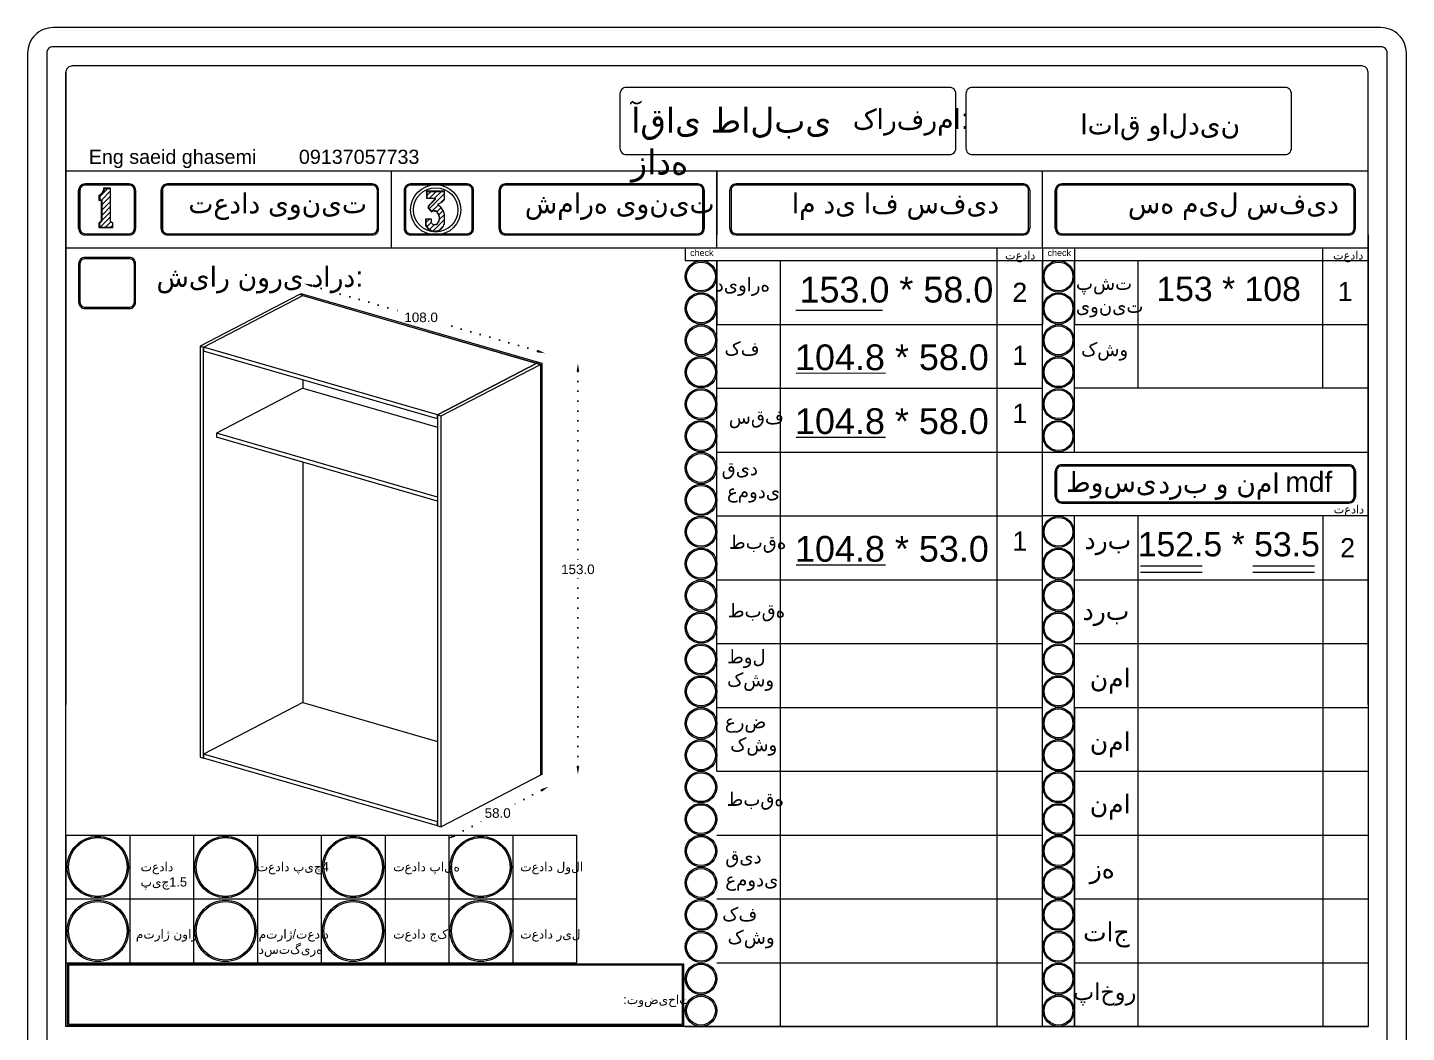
# Model space of a CAD drawing. Header units: centimetres. Extents: x 31 to 5445, y 74 to 2139.
# Drawn here: x 4547.4 to 4979.4, y 415.7 to 730.5 of the extents above; entities that cross this region are included whole.
import ezdxf

# ---------------------------------------------------------------- set-up
doc = ezdxf.new("R2010")
doc.units = ezdxf.units.CM
doc.header["$MEASUREMENT"] = 0
doc.linetypes.add('ACAD_ISO07W100', pattern=[3, 0, -3])
doc.styles.get("Standard").update_dxf_attribs({"font": 'arial.ttf'})
doc.dimstyles.get("Standard").update_dxf_attribs({"dimtxt": 3, "dimasz": 2.5, "dimexe": 0.18, "dimexo": 0.0625, "dimgap": 0.09, "dimtad": 0, "dimtih": 1, "dimtoh": 1, "dimdec": 1, "dimzin": 0, "dimdsep": 46, "dimtxsty": 'Standard', "dimcen": 0.09, "dimse1": 1, "dimse2": 1, "dimadec": 0, "dimazin": 0, "dimtfac": 1, "dimtdec": 1, "dimtofl": 0, "dimtmove": 0, "dimatfit": 3, "dimfxl": 1, "dimtolj": 1, "dimtzin": 0, "dimarcsym": 0})

# ---------------------------------------------------------------- blocks, each defined once
blk = doc.blocks.new('*D142')
at = {"color": 0, "linetype": 'ACAD_ISO07W100', "lineweight": -2, "transparency": 16777216}
for p, q in [((4719.8, 622.77), (4719.8, 562.39)), ((4719.8, 499.05), (4719.8, 559.15))]:
    blk.add_line(p, q, dxfattribs=at)
at = {"color": 0, "transparency": 16777216}
for points in [[(4719.39, 622.77), (4720.22, 622.77), (4719.8, 625.27)], [(4719.39, 499.05), (4720.22, 499.05), (4719.8, 496.55)]]:
    blk.add_solid(points, dxfattribs=at)
at = {"layer": 'Defpoints', "color": 0, "transparency": 16777216}
for p in [(4708.58, 625.27, -2.7), (4708.58, 496.55, -2.7), (4719.8, 496.55)]:
    blk.add_point(p, dxfattribs=at)
at = {"color": 0, "lineweight": 20, "transparency": 16777216, "insert": (4719.8, 560.77), "char_height": 3, "attachment_point": 5}
blk.add_mtext('\\A1;153.0', dxfattribs=at)
blk = doc.blocks.new('*D143')
at = {"color": 0, "linetype": 'ACAD_ISO07W100', "lineweight": -2, "transparency": 16777216}
for p, q in [((4708.37, 491.53), (4697.79, 486.05)), ((4681.15, 477.42), (4691.54, 482.8))]:
    blk.add_line(p, q, dxfattribs=at)
at = {"color": 0, "transparency": 16777216}
for points in [[(4708.18, 491.9), (4708.56, 491.16), (4710.59, 492.68)], [(4680.96, 477.79), (4681.35, 477.05), (4678.94, 476.26)]]:
    blk.add_solid(points, dxfattribs=at)
at = {"layer": 'Defpoints', "color": 0, "transparency": 16777216}
for p in [(4708.58, 496.55, -2.7), (4676.93, 480.13, -2.7), (4678.94, 476.26)]:
    blk.add_point(p, dxfattribs=at)
at = {"color": 0, "lineweight": 20, "transparency": 16777216, "insert": (4694.67, 484.42), "char_height": 3, "attachment_point": 5}
blk.add_mtext('\\A1;58.0', dxfattribs=at)
blk = doc.blocks.new('*D144')
at = {"color": 0, "linetype": 'ACAD_ISO07W100', "lineweight": -2, "transparency": 16777216}
for p, q in [((4636.4, 649.61), (4665.67, 641.14)), ((4707.1, 629.16), (4675.69, 638.25))]:
    blk.add_line(p, q, dxfattribs=at)
at = {"color": 0, "transparency": 16777216}
for points in [[(4636.52, 650.01), (4636.28, 649.21), (4634, 650.31)], [(4707.22, 629.56), (4706.99, 628.76), (4709.51, 628.47)]]:
    blk.add_solid(points, dxfattribs=at)
at = {"layer": 'Defpoints', "color": 0, "transparency": 16777216}
for p in [(4634, 650.31), (4633.07, 647.11, -2.7), (4708.58, 625.27, -2.7)]:
    blk.add_point(p, dxfattribs=at)
at = {"color": 0, "lineweight": 20, "transparency": 16777216, "insert": (4670.68, 639.7), "char_height": 3, "attachment_point": 5}
blk.add_mtext('\\A1;108.0', dxfattribs=at)

msp = doc.modelspace()

# ---------------------------------------------------------------- hatches: boundary and pattern name
at = {"lineweight": 20}
h = msp.add_hatch(dxfattribs=at)
h.set_pattern_fill('ANSI31', color=256, scale=9.218651)
h.set_pattern_definition([(45, (3824.122, 1219.13), (-0.8148213, 0.8148213), [])])
h.paths.add_polyline_path([(4573.89, 669.38), (4573.8, 669.42), (4573.71, 669.48), (4573.64, 669.54), (4573.57, 669.61), (4573.5, 669.69), (4573.45, 669.78), (4573.41, 669.87), (4573.38, 669.96), (4573.37, 670.06), (4573.36, 670.16), (4573.36, 680.09), (4571.5, 680.09), (4571.47, 679.86), (4571.42, 679.63), (4571.36, 679.4), (4571.27, 679.19), (4571.16, 678.98), (4571.04, 678.78), (4570.9, 678.59), (4570.75, 678.42), (4570.58, 678.26), (4570.39, 678.11), (4570.2, 677.98), (4569.99, 677.87), (4569.99, 676.46), (4570.4, 676.46), (4570.71, 676.44), (4570.71, 670.2), (4570.7, 670.1), (4570.67, 670.01), (4570.64, 669.92), (4570.6, 669.83), (4570.55, 669.75), (4570.49, 669.67), (4570.42, 669.6), (4570.35, 669.54), (4570.26, 669.48), (4570.18, 669.44), (4570.09, 669.4), (4569.99, 669.37), (4569.99, 667.95), (4574.08, 667.95), (4574.08, 669.33), (4573.98, 669.35)])
h = msp.add_hatch(dxfattribs=at)
h.set_pattern_fill('ANSI31', color=256, scale=9.218651)
h.set_pattern_definition([(45, (3963.4882, 1218.7946), (-0.8148213, 0.8148213), [])])
h.paths.add_polyline_path([(4678.04, 679.17), (4672.48, 679.17), (4672.48, 677.02), (4674.9, 677.02), (4675.04, 676.98), (4675.04, 676.62), (4673.32, 674.88), (4673.21, 674.76), (4673.17, 674.69), (4673.12, 674.62), (4673.09, 674.55), (4673.06, 674.47), (4673.03, 674.39), (4673.01, 674.32), (4672.99, 674.24), (4672.98, 674.07), (4672.98, 673.99), (4673.99, 672.82), (4674.02, 672.85), (4674.15, 672.94), (4674.28, 673.01), (4674.43, 673.06), (4674.58, 673.1), (4674.74, 673.11), (4674.87, 673.11), (4675.03, 673.1), (4675.18, 673.07), (4675.32, 673.01), (4675.46, 672.94), (4675.58, 672.85), (4675.69, 672.74), (4675.88, 672.51), (4676.04, 672.26), (4676.18, 672), (4676.29, 671.72), (4676.36, 671.43), (4676.41, 671.14), (4676.43, 670.84), (4676.41, 670.55), (4676.37, 670.25), (4676.29, 669.96), (4676.19, 669.69), (4676.06, 669.42), (4675.96, 669.22), (4675.83, 669.05), (4675.66, 668.91), (4675.47, 668.8), (4675.34, 668.76), (4675.13, 668.69), (4674.91, 668.67), (4674.7, 668.69), (4674.48, 668.76), (4674.29, 668.87), (4674.13, 669.01), (4673.99, 669.19), (4673.9, 669.38), (4673.9, 670.49), (4672.21, 670.49), (4672.21, 668.69), (4672.33, 668.41), (4672.48, 668.14), (4672.65, 667.89), (4672.85, 667.66), (4673.08, 667.45), (4673.32, 667.27), (4673.58, 667.11), (4673.85, 666.98), (4674.14, 666.87), (4674.44, 666.8), (4674.74, 666.76), (4675.05, 666.75), (4675.41, 666.78), (4675.78, 666.85), (4676.13, 666.97), (4676.39, 667.08), (4676.66, 667.25), (4676.96, 667.48), (4677.23, 667.74), (4677.46, 668.02), (4677.67, 668.34), (4677.83, 668.67), (4677.96, 669.02), (4678.04, 669.38), (4678.04, 671.27), (4678.03, 671.63), (4677.98, 671.99), (4677.9, 672.35), (4677.79, 672.69), (4677.66, 673.03), (4677.49, 673.35), (4677.3, 673.66), (4677.08, 673.95), (4676.84, 674.22), (4676.58, 674.47), (4676.29, 674.7), (4675.99, 674.9), (4675.99, 675.27), (4676.19, 675.33), (4676.39, 675.41), (4676.58, 675.5), (4676.76, 675.59), (4676.94, 675.69), (4677.12, 675.81), (4677.29, 675.93), (4677.45, 676.06), (4677.61, 676.19), (4677.76, 676.34), (4677.91, 676.49), (4678.04, 676.65)])

# ---------------------------------------------------------------- linework, layer by layer
for p, q in [((4559.38, 417.53), (4559.38, 716.5)), ((4967.38, 685.53), (4559.38, 685.53)), ((4559.38, 506.55), (4559.38, 685.53)), ((4661.38, 661.53), (4661.38, 685.53)), ((4763.38, 661.53), (4763.38, 685.53)), ((4763.38, 685.53), (4763.38, 665.53)), ((4865.38, 661.53), (4865.38, 685.53)), ((4563.38, 667.53), (4563.38, 679.53)), ((4579.23, 681.53), (4565.38, 681.53)), ((4581.23, 679.53), (4581.23, 667.53)), ((4589.23, 667.53), (4589.23, 679.53)), ((4655.38, 681.53), (4591.23, 681.53)), ((4657.38, 667.53), (4657.38, 679.53)), ((4665.38, 679.53), (4665.38, 667.53)), ((4685.09, 681.53), (4667.38, 681.53)), ((4672.32, 679.23), (4672.32, 677.02)), ((4672.48, 679.17), (4672.48, 677.02)), ((4687.09, 667.53), (4687.09, 679.53)), ((4695.09, 667.53), (4695.09, 679.53)), ((4757.38, 681.53), (4697.09, 681.53)), ((4759.38, 679.53), (4759.38, 667.53)), ((4767.38, 667.53), (4767.38, 679.53)), ((4859.38, 681.53), (4769.38, 681.53)), ((4861.38, 679.53), (4861.38, 667.53)), ((4869.38, 667.53), (4869.38, 679.53)), ((4961.38, 681.53), (4871.38, 681.53)), ((4963.38, 667.53), (4963.38, 679.53)), ((4569.99, 677.87), (4569.99, 676.46)), ((4672.32, 677.02), (4672.48, 677.02)), ((4672.48, 677.02), (4674.9, 677.02)), ((4674.9, 677.02), (4675.04, 676.98)), ((4675.04, 676.98), (4675.04, 676.62)), ((4565.38, 665.53), (4579.23, 665.53)), ((4569.99, 667.95), (4574.08, 667.95)), ((4655.38, 665.53), (4591.23, 665.53)), ((4667.38, 665.53), (4685.09, 665.53)), ((4675.34, 668.76), (4675.13, 668.69)), ((4757.38, 665.53), (4697.09, 665.53)), ((4769.38, 665.53), (4859.38, 665.53)), ((4871.38, 665.53), (4961.38, 665.53)), ((4967.38, 665.53), (4967.38, 417.53)), ((4559.38, 661.53), (4967.38, 661.53)), ((4559.38, 661.53), (4967.38, 661.53)), ((4753.38, 661.53), (4753.38, 657.53)), ((4851.21, 417.53), (4851.21, 661.53)), ((4865.38, 661.53), (4865.38, 637.53)), ((4875.38, 661.53), (4875.38, 637.53)), ((4953.16, 617.53), (4953.16, 661.53)), ((4753.38, 657.53), (4967.38, 657.53)), ((4763.38, 501.53), (4763.38, 657.53)), ((4763.38, 497.53), (4763.38, 657.53)), ((4763.38, 657.53), (4763.38, 637.53)), ((4783.19, 657.53), (4783.19, 417.53)), ((4865.38, 501.53), (4865.38, 657.53)), ((4865.38, 417.53), (4865.38, 657.53)), ((4875.38, 617.53), (4875.38, 657.53)), ((4875.38, 597.53), (4875.38, 657.53)), ((4875.38, 597.53), (4875.38, 657.53)), ((4875.38, 657.53), (4875.38, 637.53)), ((4895.19, 657.53), (4895.19, 617.53)), ((4788.08, 641.93), (4815.21, 641.93)), ((4763.38, 637.53), (4865.38, 637.53)), ((4875.38, 637.53), (4967.38, 637.53)), ((4788.21, 622.2), (4816.15, 622.38)), ((4763.38, 617.53), (4865.38, 617.53)), ((4967.38, 617.53), (4875.38, 617.53)), ((4967.38, 617.53), (4947.38, 617.53)), ((4606.53, 603.43, -2.7), (4606.53, 602.15, -2.7)), ((4788.21, 602.2), (4816.15, 602.2)), ((4763.38, 597.53), (4967.38, 597.53)), ((4961.38, 593.53), (4871.38, 593.53)), ((4869.38, 583.53), (4869.38, 591.53)), ((4963.38, 591.53), (4963.38, 583.53)), ((4961.38, 581.53), (4871.38, 581.53)), ((4763.38, 577.53), (4865.38, 577.53)), ((4967.38, 577.53), (4865.38, 577.53)), ((4875.38, 477.53), (4875.38, 577.53)), ((4875.38, 501.53), (4875.38, 577.53)), ((4875.38, 497.53), (4875.38, 577.53)), ((4895.19, 577.53), (4895.19, 477.53)), ((4953.16, 577.53), (4953.16, 417.53)), ((4788.21, 562.2), (4816.15, 562.2)), ((4896.08, 561.93), (4915.41, 561.93)), ((4931.25, 561.93), (4950.59, 561.93)), ((4763.38, 557.53), (4865.38, 557.53)), ((4763.38, 557.53), (4783.19, 557.53)), ((4763.38, 557.53), (4865.38, 557.53)), ((4831.89, 557.53), (4865.38, 557.53)), ((4875.38, 557.53), (4967.38, 557.53)), ((4875.38, 457.53), (4875.38, 557.53)), ((4895.19, 557.53), (4895.19, 457.53)), ((4896.08, 559.91), (4915.41, 559.91)), ((4931.25, 559.91), (4950.59, 559.91)), ((4763.38, 537.53), (4783.19, 537.53)), ((4763.38, 537.53), (4865.38, 537.53)), ((4875.38, 537.53), (4967.38, 537.53)), ((4875.38, 537.53), (4967.38, 537.53)), ((4875.38, 437.53), (4875.38, 537.53)), ((4895.19, 537.53), (4895.19, 437.53)), ((4763.38, 517.53), (4865.38, 517.53)), ((4875.38, 517.53), (4875.38, 497.53)), ((4875.38, 517.53), (4967.38, 517.53)), ((4875.38, 417.53), (4875.38, 517.53)), ((4895.19, 517.53), (4895.19, 417.53)), ((4763.38, 497.53), (4865.38, 497.53)), ((4851.21, 497.53), (4865.38, 497.53)), ((4875.38, 497.53), (4967.38, 497.53)), ((4875.38, 497.53), (4875.38, 477.53)), ((4559.38, 477.53), (4719.38, 477.53)), ((4559.38, 477.53), (4559.38, 437.53)), ((4559.38, 477.53), (4559.38, 437.53)), ((4579.38, 477.53), (4579.38, 437.53)), ((4599.38, 477.53), (4599.38, 437.53)), ((4619.38, 477.53), (4619.38, 437.53)), ((4639.38, 477.53), (4639.38, 437.53)), ((4659.38, 477.53), (4659.38, 437.53)), ((4679.38, 477.53), (4679.38, 437.53)), ((4699.38, 477.53), (4699.38, 437.53)), ((4719.38, 477.53), (4719.38, 437.53)), ((4763.38, 477.53), (4865.38, 477.53)), ((4851.21, 477.53), (4865.38, 477.53)), ((4875.38, 477.53), (4967.38, 477.53)), ((4875.38, 477.53), (4967.38, 477.53)), ((4875.38, 477.53), (4875.38, 457.53)), ((4559.38, 457.53), (4719.38, 457.53)), ((4763.38, 457.53), (4865.38, 457.53)), ((4763.38, 457.53), (4865.38, 457.53)), ((4851.21, 457.53), (4865.38, 457.53)), ((4875.38, 457.53), (4967.38, 457.53)), ((4875.38, 457.53), (4967.38, 457.53)), ((4875.38, 457.53), (4875.38, 437.53)), ((4559.38, 437.53), (4719.38, 437.53)), ((4763.38, 437.53), (4865.38, 437.53)), ((4763.38, 437.53), (4865.38, 437.53)), ((4851.21, 437.53), (4865.38, 437.53)), ((4875.38, 437.53), (4967.38, 437.53)), ((4875.38, 437.53), (4967.38, 437.53)), ((4875.38, 437.53), (4875.38, 417.53)), ((4753.38, 417.53), (4559.38, 417.53)), ((4753.38, 417.53), (4559.38, 417.53)), ((4753.38, 417.53), (4865.38, 417.53)), ((4753.38, 417.53), (4967.38, 417.53)), ((4753.38, 417.53), (4865.38, 417.53)), ((4753.38, 417.53), (4967.38, 417.53))]:
    msp.add_line(p, q, dxfattribs=at)
at = {"linetype": 'Continuous', "lineweight": 20, "extrusion": (-1.11022e-16, 0.921937, 0.38734)}
for p, q in [((4632.55, 646.84, -2.7), (4601.42, 630.69, -2.7)), ((4602.53, 630.37, -2.7), (4633.67, 646.52, -2.7)), ((4602.53, 630.37, -2.7), (4633.67, 646.52, -2.7)), ((4633.07, 647.11, -2.7), (4632.55, 646.84, -2.7)), ((4633.67, 646.52, -2.7), (4632.55, 646.84, -2.7)), ((4708.58, 625.27, -2.7), (4633.07, 647.11, -2.7)), ((4633.67, 646.52, -2.7), (4708.06, 625, -2.7)), ((4658.09, 639.45, -2.7), (4706.95, 625.32, -2.7)), ((4601.42, 630.69, -2.7), (4602.53, 630.37, -2.7)), ((4601.42, 630.69, -2.7), (4601.42, 501.97, -2.7)), ((4602.53, 501.65, -2.7), (4602.53, 630.37, -2.7)), ((4602.53, 630.37, -2.7), (4602.53, 629.09, -2.7)), ((4675.82, 609.17, -2.7), (4602.53, 630.37, -2.7)), ((4675.82, 607.89, -2.7), (4602.53, 629.09, -2.7)), ((4706.95, 625.32, -2.7), (4675.82, 609.17, -2.7)), ((4675.82, 609.17, -2.7), (4706.95, 625.32, -2.7)), ((4676.93, 608.85, -2.7), (4708.06, 625, -2.7)), ((4708.06, 625, -2.7), (4706.95, 625.32, -2.7)), ((4708.58, 625.27, -2.7), (4708.06, 625, -2.7)), ((4708.06, 625, -2.7), (4708.06, 496.28, -2.7)), ((4708.06, 625, -2.7), (4708.06, 496.28, -2.7)), ((4708.58, 496.55, -2.7), (4708.58, 625.27, -2.7)), ((4633.67, 620.09, -2.7), (4633.67, 617.5, -2.7)), ((4633.67, 617.5, -2.7), (4606.53, 603.43, -2.7)), ((4633.67, 617.5, -2.7), (4675.82, 605.31, -2.7)), ((4675.82, 609.17, -2.7), (4676.93, 608.85, -2.7)), ((4675.82, 609.17, -2.7), (4675.82, 480.45, -2.7)), ((4675.82, 607.89, -2.7), (4675.82, 609.17, -2.7)), ((4676.93, 480.13, -2.7), (4676.93, 608.85, -2.7)), ((4675.82, 583.39, -2.7), (4606.53, 603.43, -2.7)), ((4675.82, 582.11, -2.7), (4606.53, 602.15, -2.7)), ((4633.67, 594.3, -2.7), (4633.67, 519.08, -2.7)), ((4633.67, 519.08, -2.7), (4602.53, 502.93, -2.7)), ((4633.67, 519.08, -2.7), (4675.82, 506.89, -2.7)), ((4601.42, 501.97, -2.7), (4602.53, 501.65, -2.7)), ((4602.53, 502.93, -2.7), (4602.53, 501.65, -2.7)), ((4675.82, 481.73, -2.7), (4602.53, 502.93, -2.7)), ((4675.82, 480.45, -2.7), (4602.53, 501.65, -2.7)), ((4708.06, 496.28, -2.7), (4676.93, 480.13, -2.7)), ((4708.58, 496.55, -2.7), (4708.06, 496.28, -2.7)), ((4675.82, 480.45, -2.7), (4675.82, 481.73, -2.7)), ((4675.82, 480.45, -2.7), (4676.93, 480.13, -2.7))]:
    msp.add_line(p, q, dxfattribs=at)
at = {"lineweight": 20}
for points in [[(4555.38, 124.5), (4971.38, 124.5, 0.414214), (4979.38, 132.5), (4979.38, 722.5, 0.414214), (4971.38, 730.5), (4555.38, 730.5, 0.414214), (4547.38, 722.5), (4547.38, 132.5, 0.414214)], [(4555.38, 130.5), (4971.38, 130.5, 0.414214), (4973.38, 132.5), (4973.38, 722.5, 0.414214), (4971.38, 724.5), (4555.38, 724.5, 0.414214), (4553.38, 722.5), (4553.38, 132.5, 0.414214)], [(4838.23, 709.75, 0.414214), (4836.23, 711.75), (4734.99, 711.75, 0.414214), (4732.99, 709.75), (4732.99, 692.71, 0.414214), (4734.99, 690.71), (4836.23, 690.71, 0.414214), (4838.23, 692.71)], [(4843.37, 690.71), (4941.37, 690.71, 0.414214), (4943.37, 692.71), (4943.37, 709.75, 0.414214), (4941.37, 711.75), (4843.37, 711.75, 0.414214), (4841.37, 709.75), (4841.37, 692.71, 0.414214)], [(4943.37, 709.75, 0.414214), (4941.37, 711.75), (4843.37, 711.75, 0.414214), (4841.37, 709.75), (4841.37, 692.71, 0.414214), (4843.37, 690.71), (4941.37, 690.71, 0.414214), (4943.37, 692.71)], [(4581.23, 679.53, 0.414214), (4579.23, 681.53), (4565.38, 681.53, 0.414214), (4563.38, 679.53), (4563.38, 667.53, 0.414214), (4565.38, 665.53), (4579.23, 665.53, 0.414214), (4581.23, 667.53)], [(4580.83, 679.53, 0.414214), (4579.23, 681.13), (4565.38, 681.13, 0.414214), (4563.78, 679.53), (4563.78, 667.53, 0.414214), (4565.38, 665.93), (4579.23, 665.93, 0.414214), (4580.83, 667.53)], [(4657.38, 679.53, 0.414214), (4655.38, 681.53), (4591.23, 681.53, 0.414214), (4589.23, 679.53), (4589.23, 667.53, 0.414214), (4591.23, 665.53), (4655.38, 665.53, 0.414214), (4657.38, 667.53)], [(4656.98, 679.53, 0.414214), (4655.38, 681.13), (4591.23, 681.13, 0.414214), (4589.63, 679.53), (4589.63, 667.53, 0.414214), (4591.23, 665.93), (4655.38, 665.93, 0.414214), (4656.98, 667.53)], [(4687.09, 679.53, 0.414214), (4685.09, 681.53), (4667.38, 681.53, 0.414214), (4665.38, 679.53), (4665.38, 667.53, 0.414214), (4667.38, 665.53), (4685.09, 665.53, 0.414214), (4687.09, 667.53)], [(4686.69, 679.53, 0.414214), (4685.09, 681.13), (4667.38, 681.13, 0.414214), (4665.78, 679.53), (4665.78, 667.53, 0.414214), (4667.38, 665.93), (4685.09, 665.93, 0.414214), (4686.69, 667.53)], [(4759.38, 679.53, 0.414214), (4757.38, 681.53), (4697.09, 681.53, 0.414214), (4695.09, 679.53), (4695.09, 667.53, 0.414214), (4697.09, 665.53), (4757.38, 665.53, 0.414214), (4759.38, 667.53)], [(4758.98, 679.53, 0.414214), (4757.38, 681.13), (4697.09, 681.13, 0.414214), (4695.49, 679.53), (4695.49, 667.53, 0.414214), (4697.09, 665.93), (4757.38, 665.93, 0.414214), (4758.98, 667.53)], [(4860.98, 679.53, 0.414214), (4859.38, 681.13), (4769.38, 681.13, 0.414214), (4767.78, 679.53), (4767.78, 667.53, 0.414214), (4769.38, 665.93), (4859.38, 665.93, 0.414214), (4860.98, 667.53)], [(4963.38, 679.53, 0.414214), (4961.38, 681.53), (4871.38, 681.53, 0.414214), (4869.38, 679.53), (4869.38, 667.53, 0.414214), (4871.38, 665.53), (4961.38, 665.53, 0.414214), (4963.38, 667.53)], [(4962.98, 679.53, 0.414214), (4961.38, 681.13), (4871.38, 681.13, 0.414214), (4869.78, 679.53), (4869.78, 667.53, 0.414214), (4871.38, 665.93), (4961.38, 665.93, 0.414214), (4962.98, 667.53)], [(4581.23, 656.49, 0.414214), (4579.23, 658.49), (4565.38, 658.49, 0.414214), (4563.38, 656.49), (4563.38, 644.49, 0.414214), (4565.38, 642.49), (4579.23, 642.49, 0.414214), (4581.23, 644.49)], [(4581.23, 656.49, 0.414214), (4579.23, 658.49), (4565.38, 658.49, 0.414214), (4563.38, 656.49), (4563.38, 644.49, 0.414214), (4565.38, 642.49), (4579.23, 642.49, 0.414214), (4581.23, 644.49)], [(4580.83, 656.49, 0.414214), (4579.23, 658.09), (4565.38, 658.09, 0.414214), (4563.78, 656.49), (4563.78, 644.49, 0.414214), (4565.38, 642.89), (4579.23, 642.89, 0.414214), (4580.83, 644.49)], [(4580.83, 656.49, 0.414214), (4579.23, 658.09), (4565.38, 658.09, 0.414214), (4563.78, 656.49), (4563.78, 644.49, 0.414214), (4565.38, 642.89), (4579.23, 642.89, 0.414214), (4580.83, 644.49)], [(4963.38, 591.53, 0.414214), (4961.38, 593.53), (4871.38, 593.53, 0.414214), (4869.38, 591.53), (4869.38, 583.53, 0.414214), (4871.38, 581.53), (4961.38, 581.53, 0.414214), (4963.38, 583.53)], [(4962.98, 591.53, 0.414214), (4961.38, 593.13), (4871.38, 593.13, 0.414214), (4869.78, 591.53), (4869.78, 583.53, 0.414214), (4871.38, 581.93), (4961.38, 581.93, 0.414214), (4962.98, 583.53)]]:
    msp.add_lwpolyline(points, format="xyb", close=True, dxfattribs=at)
for points in [[(4967.38, 518.48), (4967.38, 716.5, 0.414214), (4965.38, 718.5), (4561.38, 718.5, 0.414214), (4559.38, 716.5), (4559.38, 518.48)], [(4838.23, 709.75, 0.414214), (4836.23, 711.75), (4734.99, 711.75, 0.414214), (4732.99, 709.75), (4732.99, 692.71, 0.414214), (4734.99, 690.71), (4836.23, 690.71, 0.414214), (4838.23, 692.71), (4838.23, 709.75)]]:
    msp.add_lwpolyline(points, format="xyb", dxfattribs=at)
for points in [[(4569.68, 667.88), (4574.08, 667.88), (4574.08, 667.95), (4574.08, 669.33), (4573.98, 669.35), (4573.89, 669.38), (4573.8, 669.42), (4573.71, 669.48), (4573.64, 669.54), (4573.57, 669.61), (4573.5, 669.69), (4573.45, 669.78), (4573.41, 669.87), (4573.38, 669.96), (4573.37, 670.06), (4573.36, 670.16), (4573.36, 680.09), (4573.36, 680.15), (4571.2, 680.15), (4571.17, 679.91), (4571.12, 679.68), (4571.05, 679.45), (4570.97, 679.24), (4570.86, 679.02), (4570.74, 678.82), (4570.6, 678.63), (4570.44, 678.46), (4570.27, 678.3), (4570.08, 678.15), (4569.89, 678.02), (4569.68, 677.91), (4569.68, 676.46), (4569.99, 676.46), (4570.4, 676.46), (4570.4, 670.16), (4570.39, 670.06), (4570.36, 669.97), (4570.33, 669.88), (4570.29, 669.79), (4570.24, 669.7), (4570.18, 669.63), (4570.11, 669.56), (4570.03, 669.49), (4569.95, 669.44), (4569.86, 669.39), (4569.77, 669.35), (4569.68, 669.33), (4569.68, 667.88), (4569.99, 667.95), (4569.99, 669.37), (4570.09, 669.4), (4570.18, 669.44), (4570.26, 669.48), (4570.35, 669.54), (4570.42, 669.6), (4570.49, 669.67), (4570.55, 669.75), (4570.6, 669.83), (4570.64, 669.92), (4570.67, 670.01), (4570.7, 670.1), (4570.71, 670.2), (4570.71, 676.44), (4570.4, 676.46)], [(4569.68, 677.91), (4569.99, 677.87), (4570.2, 677.98), (4570.39, 678.11), (4570.58, 678.26), (4570.75, 678.42), (4570.9, 678.59), (4571.04, 678.78), (4571.16, 678.98), (4571.27, 679.19), (4571.36, 679.4), (4571.42, 679.63), (4571.47, 679.86), (4571.5, 680.09)], [(4571.2, 680.15), (4571.5, 680.09), (4573.36, 680.09)], [(4676.96, 667.48), (4677.23, 667.74), (4677.46, 668.02), (4677.67, 668.34), (4677.83, 668.67), (4677.96, 669.02), (4678.04, 669.38), (4678.04, 671.27), (4678.03, 671.63), (4677.98, 671.99), (4677.9, 672.35), (4677.79, 672.69), (4677.66, 673.03), (4677.49, 673.35), (4677.3, 673.66), (4677.08, 673.95), (4676.84, 674.22), (4676.58, 674.47), (4676.29, 674.7), (4675.99, 674.9), (4675.99, 675.27), (4676.19, 675.33), (4676.39, 675.41), (4676.58, 675.5), (4676.76, 675.59), (4676.94, 675.69), (4677.12, 675.81), (4677.29, 675.93), (4677.45, 676.06), (4677.61, 676.19), (4677.76, 676.34), (4677.91, 676.49), (4678.04, 676.65), (4678.04, 679.17)], [(4674.9, 676.65), (4673.17, 674.9), (4673.06, 674.77), (4673.02, 674.71), (4672.97, 674.64), (4672.94, 674.56), (4672.9, 674.49), (4672.88, 674.41), (4672.86, 674.33), (4672.84, 674.25), (4672.83, 674.08), (4672.83, 674), (4673.91, 672.74), (4673.99, 672.82), (4674.02, 672.85), (4674.15, 672.94), (4674.28, 673.01), (4674.43, 673.06), (4674.58, 673.1), (4674.74, 673.11)], [(4674.9, 677.02), (4674.9, 676.65), (4675.04, 676.62), (4673.32, 674.88), (4673.21, 674.76), (4673.17, 674.69), (4673.12, 674.62), (4673.09, 674.55), (4673.06, 674.47), (4673.03, 674.39), (4673.01, 674.32), (4672.99, 674.24), (4672.98, 674.07), (4672.98, 673.99), (4673.99, 672.82)], [(4675.13, 668.69), (4674.91, 668.67), (4674.7, 668.69), (4674.48, 668.76), (4674.29, 668.87), (4674.13, 669.01), (4673.99, 669.19), (4673.9, 669.38), (4673.9, 670.49), (4672.21, 670.49), (4672.05, 670.49), (4672.05, 668.65), (4672.17, 668.36), (4672.32, 668.09), (4672.5, 667.84), (4672.7, 667.61), (4672.93, 667.4), (4673.17, 667.21), (4673.43, 667.05), (4673.71, 666.92), (4674, 666.81), (4674.3, 666.74), (4674.61, 666.7), (4674.91, 666.69), (4675.29, 666.72), (4675.65, 666.79), (4676.01, 666.9), (4676.35, 667.06), (4676.39, 667.08), (4676.66, 667.25), (4676.96, 667.48)], [(4672.21, 670.49), (4672.21, 668.69), (4672.33, 668.41), (4672.48, 668.14), (4672.65, 667.89), (4672.85, 667.66), (4673.08, 667.45), (4673.32, 667.27), (4673.58, 667.11), (4673.85, 666.98), (4674.14, 666.87), (4674.44, 666.8), (4674.74, 666.76), (4675.05, 666.75), (4675.41, 666.78), (4675.78, 666.85), (4676.13, 666.97), (4676.39, 667.08)]]:
    msp.add_lwpolyline(points, dxfattribs=at)
for points in [[(4672.48, 679.17), (4678.04, 679.17), (4678.04, 679.23), (4672.32, 679.23)], [(4675.03, 673.1), (4674.87, 673.11), (4674.74, 673.11), (4674.89, 673.1), (4675.05, 673.06), (4675.19, 673.01), (4675.33, 672.94), (4675.46, 672.85), (4675.57, 672.74), (4675.76, 672.51), (4675.92, 672.25), (4676.06, 671.99), (4676.17, 671.71), (4676.25, 671.42), (4676.29, 671.12), (4676.31, 670.82), (4676.3, 670.52), (4676.25, 670.22), (4676.17, 669.93), (4676.07, 669.65), (4675.93, 669.38), (4675.84, 669.19), (4675.7, 669.01), (4675.54, 668.87), (4675.34, 668.76), (4675.47, 668.8), (4675.66, 668.91), (4675.83, 669.05), (4675.96, 669.22), (4676.06, 669.42), (4676.19, 669.69), (4676.29, 669.96), (4676.37, 670.25), (4676.41, 670.55), (4676.43, 670.84), (4676.41, 671.14), (4676.36, 671.43), (4676.29, 671.72), (4676.18, 672), (4676.04, 672.26), (4675.88, 672.51), (4675.69, 672.74), (4675.58, 672.85), (4675.46, 672.94), (4675.32, 673.01), (4675.18, 673.07)], [(4559.38, 661.53), (4967.38, 661.53), (4967.38, 417.53), (4559.38, 417.53)], [(4559.38, 661.53), (4967.38, 661.53), (4967.38, 417.53), (4559.38, 417.53)], [(4752.98, 437.13), (4559.78, 437.13), (4559.78, 417.93), (4752.98, 417.93)], [(4752.58, 436.73), (4560.18, 436.73), (4560.18, 418.33), (4752.58, 418.33)]]:
    msp.add_lwpolyline(points, close=True, dxfattribs=at)
for centre, radius in [((4675.24, 673.39), 7.86), ((4675.24, 673.39), 6.94), ((4758.38, 652.53), 4.92), ((4758.38, 652.53), 4.52), ((4870.38, 652.53), 4.92), ((4870.38, 652.53), 4.52), ((4758.38, 642.53), 4.92), ((4758.38, 642.53), 4.52), ((4870.38, 642.53), 4.92), ((4870.38, 642.53), 4.52), ((4758.38, 632.53), 4.92), ((4758.38, 632.53), 4.52), ((4870.38, 632.53), 4.92), ((4870.38, 632.53), 4.52), ((4758.38, 622.53), 4.92), ((4758.38, 622.53), 4.52), ((4870.38, 622.53), 4.92), ((4870.38, 622.53), 4.52), ((4758.38, 612.53), 4.92), ((4758.38, 612.53), 4.52), ((4870.38, 612.53), 4.92), ((4870.38, 612.53), 4.52), ((4758.38, 602.53), 4.92), ((4758.38, 602.53), 4.52), ((4870.38, 602.53), 4.92), ((4870.38, 602.53), 4.52), ((4758.38, 592.53), 4.92), ((4758.38, 592.53), 4.52), ((4758.38, 582.53), 4.92), ((4758.38, 582.53), 4.52), ((4758.38, 572.53), 4.92), ((4758.38, 572.53), 4.52), ((4870.38, 572.53), 4.92), ((4870.38, 572.53), 4.52), ((4758.38, 562.53), 4.92), ((4758.38, 562.53), 4.52), ((4870.38, 562.53), 4.92), ((4870.38, 562.53), 4.52), ((4758.38, 552.53), 4.92), ((4870.38, 552.53), 4.92), ((4758.38, 552.53), 4.52), ((4870.38, 552.53), 4.52), ((4758.38, 542.53), 4.92), ((4758.38, 542.53), 4.52), ((4870.38, 542.53), 4.92), ((4870.38, 542.53), 4.52), ((4758.38, 532.53), 4.92), ((4758.38, 532.53), 4.52), ((4870.38, 532.53), 4.92), ((4870.38, 532.53), 4.52), ((4758.38, 522.53), 4.92), ((4758.38, 522.53), 4.52), ((4870.38, 522.53), 4.92), ((4870.38, 522.53), 4.52), ((4758.38, 512.53), 4.92), ((4758.38, 512.53), 4.52), ((4870.38, 512.53), 4.92), ((4870.38, 512.53), 4.52), ((4758.38, 502.53), 4.92), ((4758.38, 502.53), 4.52), ((4870.38, 502.53), 4.92), ((4870.38, 502.53), 4.52), ((4758.38, 492.53), 4.92), ((4758.38, 492.53), 4.52), ((4870.38, 492.53), 4.92), ((4870.38, 492.53), 4.52), ((4758.38, 482.53), 4.92), ((4758.38, 482.53), 4.52), ((4870.38, 482.53), 4.92), ((4870.38, 482.53), 4.52), ((4569.38, 467.53), 9.6), ((4569.38, 467.53), 9.2), ((4609.38, 467.53), 9.6), ((4609.38, 467.53), 9.2), ((4649.38, 467.53), 9.6), ((4649.38, 467.53), 9.2), ((4689.38, 467.53), 9.6), ((4689.38, 467.53), 9.2), ((4758.38, 472.53), 4.92), ((4758.38, 472.53), 4.52), ((4870.38, 472.53), 4.92), ((4870.38, 472.53), 4.52), ((4758.38, 462.53), 4.92), ((4758.38, 462.53), 4.52), ((4870.38, 462.53), 4.92), ((4870.38, 462.53), 4.52), ((4569.38, 447.53), 9.6), ((4569.38, 447.53), 9.2), ((4609.38, 447.53), 9.6), ((4609.38, 447.53), 9.2), ((4649.38, 447.53), 9.6), ((4649.38, 447.53), 9.2), ((4689.38, 447.53), 9.6), ((4689.38, 447.53), 9.2), ((4758.38, 452.53), 4.92), ((4758.38, 452.53), 4.52), ((4870.38, 452.53), 4.92), ((4870.38, 452.53), 4.52), ((4758.38, 442.53), 4.92), ((4758.38, 442.53), 4.52), ((4870.38, 442.53), 4.92), ((4870.38, 442.53), 4.52), ((4758.38, 432.53), 4.92), ((4758.38, 432.53), 4.52), ((4870.38, 432.53), 4.92), ((4870.38, 432.53), 4.52), ((4758.38, 422.53), 4.92), ((4758.38, 422.53), 4.52), ((4870.38, 422.53), 4.92), ((4870.38, 422.53), 4.52)]:
    msp.add_circle(centre, radius, dxfattribs=at)
for centre, start, end in [((4565.38, 679.53), 90, 180), ((4579.23, 679.53), 0, 90), ((4591.23, 679.53), 90, 180), ((4655.38, 679.53), 0, 90), ((4667.38, 679.53), 90, 180), ((4685.09, 679.53), 0, 90), ((4697.09, 679.53), 90, 180), ((4757.38, 679.53), 0, 90), ((4769.38, 679.53), 90, 180), ((4859.38, 679.53), 0, 90), ((4871.38, 679.53), 90, 180), ((4961.38, 679.53), 0, 90), ((4565.38, 667.53), 180, 270), ((4579.23, 667.53), 270, 0), ((4591.23, 667.53), 180, 270), ((4655.38, 667.53), 270, 0), ((4667.38, 667.53), 180, 270), ((4685.09, 667.53), 270, 0), ((4697.09, 667.53), 180, 270), ((4757.38, 667.53), 270, 0), ((4769.38, 667.53), 180, 270), ((4859.38, 667.53), 270, 0), ((4871.38, 667.53), 180, 270), ((4961.38, 667.53), 270, 0), ((4871.38, 591.53), 90, 180), ((4961.38, 591.53), 0, 90), ((4871.38, 583.53), 180, 270), ((4961.38, 583.53), 270, 0)]:
    msp.add_arc(centre, 2, start, end, dxfattribs=at)

# ---------------------------------------------------------------- texts
at = {"lineweight": 20, "attachment_point": 1}
for s, width, gutter_width, heights, insert, char_height in [('{\\fArial|b0|i0|c178|p34;آقای طالبی زاده}', 67.5041, 355.35, [16.53], (4736.5, 705.42), 7.8391), ('{\\fArial|b0|i0|c178|p34;کارفرما:}', 0.2338, 164.79, [0], (4805.93, 705.04), 6.3113), ('{\\fArial|b0|i0|c178|p34;اتاق والدین}', 65.3788, 164.79, [0], (4877.2, 703.35), 6.3113), ('{\\fArial|b0|i0|c178|p34;Eng saeid ghasemi}', 79.2452, 164.79, [0], (4566.55, 692.23), 4.4179), ('{\\fArial|b0|i0|c178|p34;09137057733 }', 65.4498, 164.79, [0], (4632.39, 692.23), 4.4179), ('{\\fArial|b0|i0|c178|p34;تعداد یونیت}', 65.4498, 164.79, [0], (4597.76, 678.65), 6.3113), ('{\\fArial|b0|i0|c178|p34;شماره یونیت}', 65.4498, 164.79, [0], (4703.19, 678.65), 6.3113), ('{\\fArial|b0|i0|c178|p34;ام دی اف سفید}', 65.4498, 164.79, [0], (4786.8, 678.65), 6.3113), ('{\\fArial|b0|i0|c178|p34;سه میل سفید}', 65.4498, 164.79, [0], (4892.12, 678.65), 6.3113), ('{\\fArial|b0|i0|c178|p34;check}', 65.4498, 164.79, [0], (4754.96, 660.95), 2.0101), ('{\\fArial|b0|i0|c178|p34;check}', 65.4498, 164.79, [0], (4866.96, 660.95), 2.0101), ('{\\fArial|b0|i0|c178|p34;تعداد }', 65.4498, 164.79, [0], (4853.63, 660.54), 2.6665), ('{\\fArial|b0|i0|c178|p34;تعداد }', 65.4498, 164.79, [0], (4956.39, 660.54), 2.6665), ('{\\fArial|b0|i0|c178|p34;شیار نوری دارد:}', 65.4498, 164.79, [0], (4587.76, 655.61), 6.3113), ('{\\fArial|b0|i0|c178|p34;شیار نوری دارد:}', 65.4498, 164.79, [0], (4587.76, 655.61), 6.3113), ('{\\fArial|b0|i0|c178|p34;دیواره }', 17.3175, 247.18, [0], (4762.98, 652.18), 4.3074), ('153.0 * 58.0', 65.2593, 462.54, [8.23], (4789.23, 652.43), 8.0603), ('153 * 108', 57.9712, 434.7, [7.74], (4901.02, 652.43), 7.575), ('2{\\fArial|b0|i0|c178|p34; }', 8.5903, 164.79, [0], (4855.91, 650.56), 6), ('{\\fArial|b0|i0|c178|p34;پشت \\Pیونیت}', 19.3052, 247.18, [0], (4875.84, 652.63), 4.3074), ('1{\\fArial|b0|i0|c178|p34; }', 8.5903, 164.79, [0], (4957.86, 650.83), 6), ('{\\fArial|b0|i0|c178|p34;کف }', 15.3367, 247.18, [0], (4765.72, 632.18), 4.3074), ('104.{\\fArial|b0|i0|c178|p34;8} * 58.0', 65.2593, 462.54, [0], (4787.82, 631.24), 8.0603), ('1{\\fArial|b0|i0|c178|p34; }', 8.5903, 164.79, [0], (4855.91, 630.83), 6), ('{\\fArial|b0|i0|c178|p34;کشو }', 17.7019, 247.18, [0], (4877.44, 631.91), 4.3074), ('{\\fArial|b0|i0|c178|p34;سقف}', 20.995, 247.18, [0], (4767.07, 610.71), 4.3074), ('104.{\\fArial|b0|i0|c178|p34;8} * 58.0', 65.2593, 462.54, [0], (4787.82, 611.24), 8.0603), ('1{\\fArial|b0|i0|c178|p34; }', 8.5903, 164.79, [0], (4855.91, 612.64), 6), ('{\\fArial|b0|i0|c178|p34;قید  \\P عمودی }', 21.1589, 247.18, [0], (4764.84, 594.59), 4.3074), ('{\\fArial|b0|i0|c178|p34;طوسی}', 27.2115, 164.79, [0], (4872.76, 591.35), 6.3113), ('{\\fArial|b0|i0|c178|p34;درب و نما}', 65.4498, 164.79, [0], (4901.63, 590.95), 6.3113), ('mdf', 37.9785, 164.79, [0], (4941.47, 591.35), 6.311), ('{\\fArial|b0|i0|c178|p34;تعداد }', 65.4498, 164.79, [0], (4956.61, 580.98), 2.6665), ('{\\fArial|b0|i0|c178|p34;طبقه}', 16.0176, 247.18, [0], (4767.12, 571.51), 4.3074), ('104.{\\fArial|b0|i0|c178|p34;8} * 53.0', 65.2593, 462.54, [0], (4787.82, 571.24), 8.0603), ('1{\\fArial|b0|i0|c178|p34; }', 8.5903, 164.79, [0], (4855.91, 572.64), 6), ('{\\fArial|b0|i0|c178|p34;درب}', 20.6748, 340.12, [0], (4878.53, 573.1), 5.927), ('152.5 * 53.5', 65.2593, 462.54, [8.23], (4895.19, 572.43), 7.5752), ('2', 8.5903, 164.79, [0], (4958.63, 570.56), 6), ('{\\fArial|b0|i0|c178|p34;طبقه}', 14.1457, 164.79, [0], (4766.76, 550.05), 4.3074), ('{\\fArial|b0|i0|c178|p34;درب}', 13.4202, 164.79, [0], (4877.94, 550.88), 5.927), ('{\\fArial|b0|i0|c178|p34;طول \\Pکشو}', 17.6756, 164.79, [0], (4766.52, 535.61), 4.3074), ('{\\fArial|b0|i0|c178|p34;نما}', 11.1787, 164.79, [0], (4880.19, 529.71), 5.927), ('{\\fArial|b0|i0|c178|p34;عرض \\P کشو}', 18.5758, 164.79, [0], (4765.84, 515.31), 4.3074), ('{\\fArial|b0|i0|c178|p34;نما}', 11.1787, 164.79, [0], (4880.19, 509.82), 5.927), ('{\\fArial|b0|i0|c178|p34;طبقه}', 14.2061, 164.79, [0], (4766.38, 491), 4.3074), ('{\\fArial|b0|i0|c178|p34;نما}', 11.1787, 164.79, [0], (4880.19, 490.28), 5.927), ('{\\fArial|b0|i0|c178|p34;قید \\Pعمودی}', 14.0099, 164.79, [0], (4765.99, 472.98), 4.3074), ('تعداد \\Pپیچ1.5', 65.4498, 164.79, [0], (4582.8, 469.07), 2.872), ('تعداد پیچ4', 65.4498, 164.79, [0], (4619.19, 469.07), 2.872), ('تعداد پایه', 65.4498, 164.79, [0], (4661.92, 469.07), 2.872), ('تعداد لولا', 65.4498, 164.79, [0], (4701.73, 469.07), 2.872), ('{\\fArial|b0|i0|c178|p34;زه}', 11.2031, 164.79, [0], (4880.16, 470.02), 5.927), ('{\\fArial|b0|i0|c178|p34;کف }\\P{\\fArial|b0|i0|c178|p34; کشو}', 17.5398, 164.79, [0], (4765.02, 454.98), 4.3074), ('{\\fArial|b0|i0|c178|p34;تاج}', 13.2883, 164.79, [0], (4878.08, 450.21), 5.927), ('متراژ نوار', 65.4498, 164.79, [0], (4581.32, 447.99), 2.872), ('متراژ/تعداد\\Pدستگیره', 65.4498, 164.79, [0], (4619.77, 447.99), 2.8716), ('تعداد جک', 65.4498, 164.79, [0], (4661.92, 447.99), 2.872), ('تعداد ریل', 65.4498, 164.79, [0], (4701.73, 447.99), 2.872), ('{\\fArial|b0|i0|c178|p34;پاخور}', 12.8103, 147.32, [0], (4874.98, 431.15), 5.2987), (':توضیحات', 65.4498, 164.79, [0], (4734.02, 427.46), 2.872)]:
    msp.add_mtext_dynamic_manual_height_columns(s, width=width, gutter_width=gutter_width, heights=heights, dxfattribs=dict(at, insert=insert, char_height=char_height))

# ---------------------------------------------------------------- dimensions: what is measured, and where the dimension line sits
at = {"lineweight": 20}
for base, p1, p2, angle, text, picture, middle, dimtype in [((4634, 650.31), (4708.58, 625.27, -2.7), (4633.07, 647.11, -2.7), 163.8672, '108.0', '*D144', (4670.68, 639.7), 161), ((4719.8, 496.55), (4708.58, 625.27, -2.7), (4708.58, 496.55, -2.7), 90, '153.0', '*D142', (4719.8, 560.77), 160), ((4678.94, 476.26), (4708.58, 496.55, -2.7), (4676.93, 480.13, -2.7), 207.4151, '58.0', '*D143', (4694.67, 484.42), 161)]:
    dim = msp.add_linear_dim(base=base, p1=p1, p2=p2, angle=angle, text=text, dimstyle='Standard', dxfattribs=at)
    dim.commit()
    dim.dimension.update_dxf_attribs({"geometry": picture, "text_midpoint": middle, "dimtype": dimtype})

doc.saveas('drawing.dxf')
